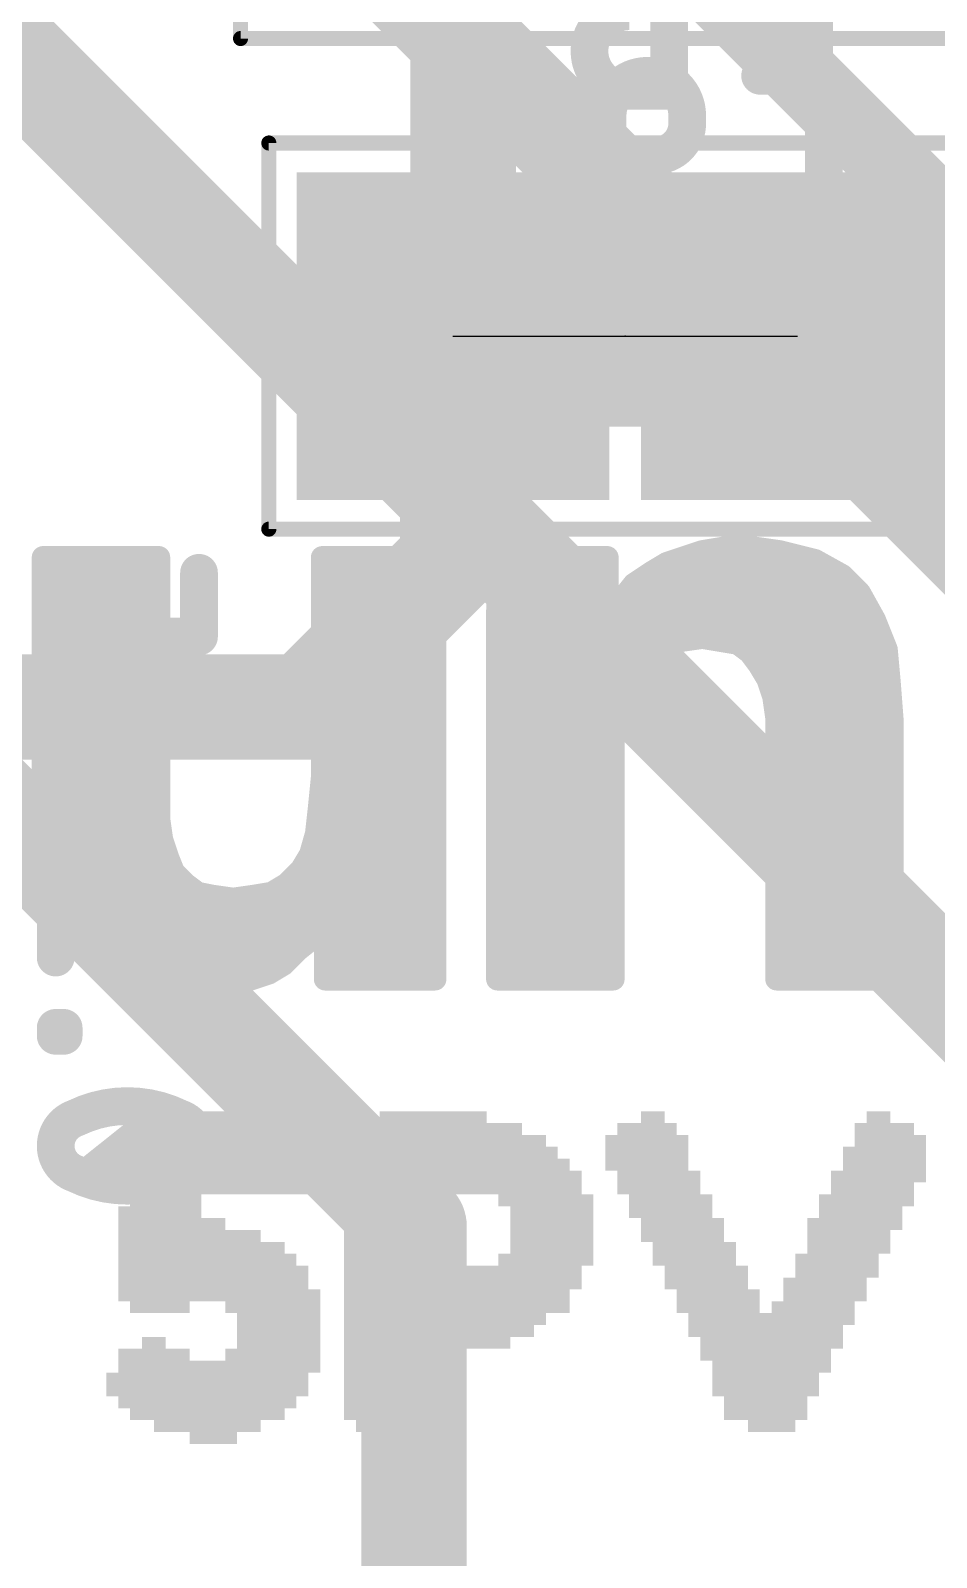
# Model space of a CAD drawing. Extents: x -28.7 to 57.9, y -15.3 to 34.1.
# Drawn here: x 16.49 to 19.54, y 7.93 to 13.07 of the extents above; entities that cross this region are included whole.
import ezdxf

# ---------------------------------------------------------------- set-up
doc = ezdxf.new("R2010")
doc.units = 0
for name, color, linetype in [('1', 12, 'CONTINUOUS'), ('16', 53, 'CONTINUOUS'), ('19', 53, 'CONTINUOUS'), ('21', 41, 'CONTINUOUS'), ('24', 53, 'CONTINUOUS'), ('26', 253, 'CONTINUOUS'), ('28', 253, 'CONTINUOUS'), ('30', 253, 'CONTINUOUS'), ('32', 253, 'CONTINUOUS'), ('36', 253, 'CONTINUOUS'), ('40', 132, 'CONTINUOUS'), ('52', 253, 'CONTINUOUS')]:
    doc.layers.add(name, color=color, linetype=linetype)

# ---------------------------------------------------------------- blocks, each defined once
blk = doc.blocks.new('RECT')
blk.add_solid([(-0.5, -0.5), (0.5, -0.5), (-0.5, 0.5), (0.5, 0.5)])

msp = doc.modelspace()

# ---------------------------------------------------------------- linework, layer by layer
at = {"layer": '1'}
for points, const_width in [([(17.8308, 14.1732), (27.94, 4.064)], 0.254), ([(17.26, 13.728), (18.923, 12.065)], 0.3556), ([(20.32, 9.0932), (16.3576, 13.0556)], 0.3556), ([(17.78, 9.0424), (14.72, 12.1024)], 0.3556), ([(18.923, 12.065), (22.86, 8.128)], 0.3556), ([(17.78, 3.81), (17.78, 9.0424)], 0.3556)]:
    msp.add_lwpolyline(points, dxfattribs=dict(at, const_width=const_width))
at = {"layer": '1', "const_width": 0.1778}
for points in [[(16.4205, 13.1185, 1), (16.2947, 12.9927)], [(18.9859, 12.1279, 1), (18.8601, 12.0021)], [(18.8601, 12.0021, 1), (18.9859, 12.1279)], [(17.8689, 9.0424, 1), (17.6911, 9.0424)], [(17.7171, 8.9795, 1), (17.8429, 9.1053)]]:
    msp.add_lwpolyline(points, format="xyb", dxfattribs=at)
at = {"layer": '16', "const_width": 0.3556}
for points in [[(17.946, 13.7414), (17.946, 12.0744)], [(17.946, 12.0744), (17.9112, 12.0396)], [(17.9112, 12.0396), (17.9112, 11.286)], [(20.066, 12.0396), (19.0712, 12.0396)], [(17.9112, 11.286), (17.416, 10.7908)], [(17.416, 10.7908), (15.748, 10.7908)]]:
    msp.add_lwpolyline(points, dxfattribs=at)
at = {"layer": '16', "const_width": 0.1778}
for points in [[(18.0089, 12.0115, 1), (17.8831, 12.1373)], [(17.8483, 12.1025, 1), (17.9741, 11.9767)], [(18.0001, 12.0396, 1), (17.8223, 12.0396)], [(19.0712, 12.1285, 1), (19.0712, 11.9507)], [(17.8571, 12.0744, 1), (18.0349, 12.0744)], [(17.9741, 11.2231, 1), (17.8483, 11.3489)], [(17.8223, 11.286, 1), (18.0001, 11.286)], [(17.416, 10.7019, 1), (17.416, 10.8797)], [(17.3531, 10.8537, 1), (17.4789, 10.7279)]]:
    msp.add_lwpolyline(points, format="xyb", dxfattribs=at)
at = {"layer": '19'}
msp.add_line((17.9112, 12.0396), (19.0712, 12.0396), dxfattribs=at)
at = {"layer": '21', "const_width": 0.0762}
for points in [[(18.751, 11.3144), (18.871, 11.3344)], [(18.871, 11.3344), (19.011, 11.3144)], [(16.531, 10.2944), (16.531, 11.2944)], [(16.531, 11.2944), (16.921, 11.2944)], [(16.531, 11.2776), (16.921, 11.2776)], [(16.921, 11.2944), (16.921, 10.4144)], [(17.471, 10.5544), (17.471, 11.2944)], [(17.471, 11.2944), (17.851, 11.2944)], [(17.471, 11.2776), (17.851, 11.2776)], [(17.851, 11.2944), (17.851, 9.8744)], [(18.061, 11.1144), (18.071, 11.2944)], [(18.0701, 11.2776), (18.431, 11.2776)], [(18.071, 11.2944), (18.431, 11.2944)], [(18.431, 11.2944), (18.431, 11.0944)], [(18.581, 11.2444), (18.631, 11.2744)], [(18.631, 11.2744), (18.751, 11.3144)], [(18.6406, 11.2776), (19.1432, 11.2776)], [(19.011, 11.3144), (19.131, 11.2844)], [(19.131, 11.2844), (19.221, 11.2344)], [(18.521, 11.2044), (18.581, 11.2444)], [(19.221, 11.2344), (19.281, 11.1744)], [(16.531, 11.2014), (16.921, 11.2014)], [(17.471, 11.2014), (17.851, 11.2014)], [(18.0658, 11.2014), (18.431, 11.2014)], [(18.481, 11.1544), (18.521, 11.2044)], [(18.5186, 11.2014), (19.254, 11.2014)], [(19.281, 11.1744), (19.331, 11.0844)], [(16.531, 11.1252), (16.921, 11.1252)], [(17.471, 11.1252), (17.851, 11.1252)], [(18.0616, 11.1252), (18.431, 11.1252)], [(18.441, 11.0944), (18.481, 11.1544)], [(18.4615, 11.1252), (19.3083, 11.1252)], [(18.061, 9.8744), (18.061, 11.1144)], [(18.431, 11.0944), (18.441, 11.0944)], [(19.331, 11.0844), (19.371, 10.9844)], [(16.531, 11.049), (16.921, 11.049)], [(17.471, 11.049), (17.851, 11.049)], [(18.061, 11.049), (19.3452, 11.049)], [(18.751, 11.0244), (18.611, 11.0044)], [(18.871, 11.0044), (18.751, 11.0244)], [(16.531, 10.9728), (16.921, 10.9728)], [(17.471, 10.9728), (17.851, 10.9728)], [(18.061, 10.9728), (18.5597, 10.9728)], [(18.561, 10.9744), (18.521, 10.9244)], [(18.611, 11.0044), (18.561, 10.9744)], [(18.911, 10.9744), (18.871, 11.0044)], [(18.941, 10.9344), (18.911, 10.9744)], [(18.9122, 10.9728), (19.3721, 10.9728)], [(19.371, 10.9844), (19.381, 10.8744)], [(18.521, 10.9244), (18.491, 10.8744)], [(18.971, 10.8844), (18.941, 10.9344)], [(16.531, 10.8966), (16.921, 10.8966)], [(17.471, 10.8966), (17.851, 10.8966)], [(18.061, 10.8966), (18.5043, 10.8966)], [(18.491, 10.8744), (18.471, 10.8044)], [(18.9637, 10.8966), (19.379, 10.8966)], [(18.991, 10.8244), (18.971, 10.8844)], [(19.381, 10.8744), (19.391, 10.7444)], [(16.531, 10.8204), (16.921, 10.8204)], [(17.471, 10.8204), (17.851, 10.8204)], [(18.061, 10.8204), (18.4756, 10.8204)], [(19.001, 10.7544), (18.991, 10.8244)], [(18.9916, 10.8204), (19.3852, 10.8204)], [(18.471, 10.8044), (18.451, 10.7144)], [(16.531, 10.7442), (16.921, 10.7442)], [(17.471, 10.7442), (17.851, 10.7442)], [(18.061, 10.7442), (18.4576, 10.7442)], [(18.451, 10.7144), (18.451, 9.8744)], [(19.001, 9.8744), (19.001, 10.7544)], [(19.001, 10.7442), (19.391, 10.7442)], [(19.391, 10.7444), (19.391, 9.8744)], [(16.531, 10.668), (16.921, 10.668)], [(17.471, 10.668), (17.851, 10.668)], [(18.061, 10.668), (18.451, 10.668)], [(19.001, 10.668), (19.391, 10.668)], [(16.531, 10.5918), (16.921, 10.5918)], [(17.461, 10.4544), (17.471, 10.5544)], [(17.471, 10.5918), (17.851, 10.5918)], [(18.061, 10.5918), (18.451, 10.5918)], [(19.001, 10.5918), (19.391, 10.5918)], [(16.531, 10.5156), (16.921, 10.5156)], [(17.4671, 10.5156), (17.851, 10.5156)], [(18.061, 10.5156), (18.451, 10.5156)], [(19.001, 10.5156), (19.391, 10.5156)], [(17.451, 10.3644), (17.461, 10.4544)], [(16.531, 10.4394), (16.921, 10.4394)], [(16.921, 10.4144), (16.931, 10.3444)], [(17.4593, 10.4394), (17.851, 10.4394)], [(18.061, 10.4394), (18.451, 10.4394)], [(19.001, 10.4394), (19.391, 10.4394)], [(16.531, 10.3632), (16.9283, 10.3632)], [(17.431, 10.2944), (17.451, 10.3644)], [(17.4507, 10.3632), (17.851, 10.3632)], [(18.061, 10.3632), (18.451, 10.3632)], [(19.001, 10.3632), (19.391, 10.3632)], [(16.931, 10.3444), (16.951, 10.2844)], [(16.551, 10.1844), (16.531, 10.2944)], [(16.5323, 10.287), (16.9501, 10.287)], [(16.951, 10.2844), (16.971, 10.2344)], [(17.351, 10.1944), (17.401, 10.2444)], [(17.401, 10.2444), (17.431, 10.2944)], [(17.4266, 10.287), (17.851, 10.287)], [(18.061, 10.287), (18.451, 10.287)], [(19.001, 10.287), (19.391, 10.287)], [(16.5462, 10.2108), (16.9946, 10.2108)], [(16.971, 10.2344), (17.011, 10.1944)], [(17.011, 10.1944), (17.051, 10.1644)], [(17.301, 10.1644), (17.351, 10.1944)], [(17.3674, 10.2108), (17.851, 10.2108)], [(18.061, 10.2108), (18.451, 10.2108)], [(19.001, 10.2108), (19.391, 10.2108)], [(16.581, 10.0844), (16.551, 10.1844)], [(17.051, 10.1644), (17.101, 10.1544)], [(17.101, 10.1544), (17.171, 10.1444)], [(17.171, 10.1444), (17.241, 10.1544)], [(17.241, 10.1544), (17.301, 10.1644)], [(16.5659, 10.1346), (17.851, 10.1346)], [(18.061, 10.1346), (18.451, 10.1346)], [(19.001, 10.1346), (19.391, 10.1346)], [(16.631, 9.9944), (16.581, 10.0844)], [(16.5954, 10.0584), (17.4703, 10.0584)], [(17.481, 10.0744), (17.441, 10.0144)], [(17.481, 9.8744), (17.481, 10.0744)], [(17.481, 10.0584), (17.851, 10.0584)], [(18.061, 10.0584), (18.451, 10.0584)], [(19.001, 10.0584), (19.391, 10.0584)], [(16.701, 9.9344), (16.631, 9.9944)], [(17.441, 10.0144), (17.391, 9.9744)], [(16.6452, 9.9822), (17.4008, 9.9822)], [(17.391, 9.9744), (17.341, 9.9244)], [(17.481, 9.9822), (17.851, 9.9822)], [(18.061, 9.9822), (18.451, 9.9822)], [(19.001, 9.9822), (19.391, 9.9822)], [(16.791, 9.8844), (16.701, 9.9344)], [(16.7521, 9.906), (17.3103, 9.906)], [(16.901, 9.8544), (16.791, 9.8844)], [(17.291, 9.8944), (17.171, 9.8544)], [(17.341, 9.9244), (17.291, 9.8944)], [(17.481, 9.906), (17.851, 9.906)], [(18.061, 9.906), (18.451, 9.906)], [(19.001, 9.906), (19.391, 9.906)], [(17.041, 9.8344), (16.901, 9.8544)], [(17.111, 9.8444), (17.041, 9.8344)], [(17.171, 9.8544), (17.111, 9.8444)], [(17.851, 9.8744), (17.481, 9.8744)], [(18.451, 9.8744), (18.061, 9.8744)], [(19.391, 9.8744), (19.001, 9.8744)]]:
    msp.add_lwpolyline(points, dxfattribs=at)
at = {"layer": '21', "const_width": 0.0381}
for points in [[(18.8737, 11.3533, 1), (18.8683, 11.3155)], [(18.8741, 11.3156, 1), (18.8679, 11.3532)], [(16.531, 11.3135, 1), (16.531, 11.2754)], [(16.531, 11.2967, 1), (16.531, 11.2586)], [(16.5501, 11.2944, 1), (16.512, 11.2944)], [(16.94, 11.2944, 1), (16.9019, 11.2944)], [(16.921, 11.2754, 1), (16.921, 11.3135)], [(16.921, 11.2586, 1), (16.921, 11.2967)], [(17.471, 11.3135, 1), (17.471, 11.2754)], [(17.471, 11.2967, 1), (17.471, 11.2586)], [(17.4901, 11.2944, 1), (17.452, 11.2944)], [(17.87, 11.2944, 1), (17.8319, 11.2944)], [(17.851, 11.2754, 1), (17.851, 11.3135)], [(17.851, 11.2586, 1), (17.851, 11.2967)], [(18.0701, 11.2967, 1), (18.0701, 11.2586)], [(18.071, 11.3135, 1), (18.071, 11.2754)], [(18.09, 11.2933, 1), (18.052, 11.2955)], [(18.4501, 11.2944, 1), (18.412, 11.2944)], [(18.431, 11.2754, 1), (18.431, 11.3135)], [(18.431, 11.2586, 1), (18.431, 11.2967)], [(18.625, 11.2925, 1), (18.637, 11.2563)], [(18.6408, 11.2581, 1), (18.6212, 11.2907)], [(18.6406, 11.2967, 1), (18.6406, 11.2586)], [(18.7479, 11.3332, 1), (18.7541, 11.2956)], [(18.757, 11.2963, 1), (18.745, 11.3325)], [(19.0156, 11.3329, 1), (19.0064, 11.2959)], [(19.0083, 11.2955, 1), (19.0137, 11.3333)], [(19.1403, 11.3011, 1), (19.1217, 11.2677)], [(19.1264, 11.2659, 1), (19.1356, 11.3029)], [(19.1432, 11.2586, 1), (19.1432, 11.2967)], [(18.5712, 11.2607, 1), (18.5908, 11.2281)], [(18.5916, 11.2285, 1), (18.5704, 11.2603)], [(19.2345, 11.2479, 1), (19.2075, 11.2209)], [(19.2117, 11.2177, 1), (19.2303, 11.2511)], [(16.531, 11.2205, 1), (16.531, 11.1824)], [(16.921, 11.1824, 1), (16.921, 11.2205)], [(17.471, 11.2205, 1), (17.471, 11.1824)], [(17.851, 11.1824, 1), (17.851, 11.2205)], [(18.0658, 11.2205, 1), (18.0658, 11.1824)], [(18.431, 11.1824, 1), (18.431, 11.2205)], [(18.5186, 11.2205, 1), (18.5186, 11.1824)], [(18.5104, 11.2203, 1), (18.5316, 11.1885)], [(18.5359, 11.1925, 1), (18.5061, 11.2163)], [(19.254, 11.1824, 1), (19.254, 11.2205)], [(19.2977, 11.1837, 1), (19.2643, 11.1651)], [(19.2675, 11.1609, 1), (19.2945, 11.1879)], [(16.531, 11.1443, 1), (16.531, 11.1062)], [(16.921, 11.1062, 1), (16.921, 11.1443)], [(17.471, 11.1443, 1), (17.471, 11.1062)], [(17.851, 11.1062, 1), (17.851, 11.1443)], [(18.0616, 11.1443, 1), (18.0616, 11.1062)], [(18.431, 11.1062, 1), (18.431, 11.1443)], [(18.4615, 11.1443, 1), (18.4615, 11.1062)], [(18.4661, 11.1663, 1), (18.4959, 11.1425)], [(18.4969, 11.1438, 1), (18.4651, 11.165)], [(19.3083, 11.1062, 1), (19.3083, 11.1443)], [(18.08, 11.1144, 1), (18.0419, 11.1144)], [(18.042, 11.1155, 1), (18.08, 11.1133)], [(18.431, 11.1135, 1), (18.431, 11.0754)], [(18.412, 11.0944, 1), (18.4501, 11.0944)], [(18.4251, 11.105, 1), (18.4569, 11.0838)], [(18.441, 11.0754, 1), (18.441, 11.1135)], [(19.3487, 11.0915, 1), (19.3133, 11.0773)], [(19.3143, 11.0751, 1), (19.3477, 11.0937)], [(16.531, 11.0681, 1), (16.531, 11.03)], [(16.921, 11.03, 1), (16.921, 11.0681)], [(17.471, 11.0681, 1), (17.471, 11.03)], [(17.851, 11.03, 1), (17.851, 11.0681)], [(18.061, 11.0681, 1), (18.061, 11.03)], [(18.7541, 11.0432, 1), (18.7479, 11.0056)], [(18.7537, 11.0055, 1), (18.7483, 11.0433)], [(19.3452, 11.03, 1), (19.3452, 11.0681)], [(16.531, 10.9919, 1), (16.531, 10.9538)], [(16.921, 10.9538, 1), (16.921, 10.9919)], [(17.471, 10.9919, 1), (17.471, 10.9538)], [(17.851, 10.9538, 1), (17.851, 10.9919)], [(18.061, 10.9919, 1), (18.061, 10.9538)], [(18.5512, 10.9907, 1), (18.5708, 10.9581)], [(18.5759, 10.9625, 1), (18.5461, 10.9863)], [(18.5597, 10.9538, 1), (18.5597, 10.9919)], [(18.6083, 11.0233, 1), (18.6137, 10.9855)], [(18.6208, 10.9881, 1), (18.6012, 11.0207)], [(18.8824, 11.0196, 1), (18.8596, 10.9892)], [(18.8679, 10.9856, 1), (18.8741, 11.0232)], [(18.9262, 10.9858, 1), (18.8958, 10.963)], [(18.9122, 10.9919, 1), (18.9122, 10.9538)], [(18.8996, 10.9592, 1), (18.9224, 10.9896)], [(19.39, 10.9861, 1), (19.352, 10.9827)], [(19.3533, 10.9773, 1), (19.3887, 10.9915)], [(19.3721, 10.9538, 1), (19.3721, 10.9919)], [(18.5061, 10.9363, 1), (18.5359, 10.9125)], [(18.5373, 10.9146, 1), (18.5047, 10.9342)], [(18.9573, 10.9442, 1), (18.9247, 10.9246)], [(18.9258, 10.923, 1), (18.9562, 10.9458)], [(16.531, 10.9157, 1), (16.531, 10.8776)], [(16.921, 10.8776, 1), (16.921, 10.9157)], [(17.471, 10.9157, 1), (17.471, 10.8776)], [(17.851, 10.8776, 1), (17.851, 10.9157)], [(18.061, 10.9157, 1), (18.061, 10.8776)], [(18.4747, 10.8842, 1), (18.5073, 10.8646)], [(18.5093, 10.8692, 1), (18.4727, 10.8796)], [(18.5043, 10.8776, 1), (18.5043, 10.9157)], [(18.9637, 10.9157, 1), (18.9637, 10.8776)], [(18.9891, 10.8904, 1), (18.9529, 10.8784)], [(18.9547, 10.8746, 1), (18.9873, 10.8942)], [(19.4, 10.8759, 1), (19.362, 10.8729)], [(19.379, 10.8776, 1), (19.379, 10.9157)], [(16.531, 10.8395, 1), (16.531, 10.8014)], [(16.921, 10.8014, 1), (16.921, 10.8395)], [(17.471, 10.8395, 1), (17.471, 10.8014)], [(17.851, 10.8014, 1), (17.851, 10.8395)], [(18.061, 10.8395, 1), (18.061, 10.8014)], [(18.4756, 10.8014, 1), (18.4756, 10.8395)], [(19.0099, 10.8271, 1), (18.9721, 10.8217)], [(18.9916, 10.8395, 1), (18.9916, 10.8014)], [(18.9729, 10.8184, 1), (19.0091, 10.8304)], [(19.362, 10.8727, 1), (19.4, 10.8761)], [(19.3852, 10.8014, 1), (19.3852, 10.8395)], [(18.4527, 10.8096, 1), (18.4893, 10.7992)], [(18.4896, 10.8003, 1), (18.4524, 10.8085)], [(16.531, 10.7633, 1), (16.531, 10.7252)], [(16.921, 10.7252, 1), (16.921, 10.7633)], [(17.471, 10.7633, 1), (17.471, 10.7252)], [(17.851, 10.7252, 1), (17.851, 10.7633)], [(18.061, 10.7633, 1), (18.061, 10.7252)], [(18.4701, 10.7144, 1), (18.432, 10.7144)], [(18.4576, 10.7252, 1), (18.4576, 10.7633)], [(19.0201, 10.7544, 1), (18.982, 10.7544)], [(19.001, 10.7633, 1), (19.001, 10.7252)], [(18.9821, 10.7517, 1), (19.0199, 10.7571)], [(19.4101, 10.7444, 1), (19.372, 10.7444)], [(19.372, 10.7429, 1), (19.41, 10.7459)], [(19.391, 10.7252, 1), (19.391, 10.7633)], [(16.531, 10.6871, 1), (16.531, 10.649)], [(16.921, 10.649, 1), (16.921, 10.6871)], [(17.471, 10.6871, 1), (17.471, 10.649)], [(17.851, 10.649, 1), (17.851, 10.6871)], [(18.061, 10.6871, 1), (18.061, 10.649)], [(18.4324, 10.7185, 1), (18.4696, 10.7103)], [(18.451, 10.649, 1), (18.451, 10.6871)], [(19.001, 10.6871, 1), (19.001, 10.649)], [(19.391, 10.649, 1), (19.391, 10.6871)], [(16.531, 10.6109, 1), (16.531, 10.5728)], [(16.921, 10.5728, 1), (16.921, 10.6109)], [(17.471, 10.6109, 1), (17.471, 10.5728)], [(17.49, 10.5525, 1), (17.452, 10.5563)], [(17.851, 10.5728, 1), (17.851, 10.6109)], [(18.061, 10.6109, 1), (18.061, 10.5728)], [(18.451, 10.5728, 1), (18.451, 10.6109)], [(19.001, 10.6109, 1), (19.001, 10.5728)], [(19.391, 10.5728, 1), (19.391, 10.6109)], [(16.531, 10.5347, 1), (16.531, 10.4966)], [(16.921, 10.4966, 1), (16.921, 10.5347)], [(17.4671, 10.5347, 1), (17.4671, 10.4966)], [(17.452, 10.5544, 1), (17.4901, 10.5544)], [(17.851, 10.4966, 1), (17.851, 10.5347)], [(18.061, 10.5347, 1), (18.061, 10.4966)], [(18.451, 10.4966, 1), (18.451, 10.5347)], [(19.001, 10.5347, 1), (19.001, 10.4966)], [(19.391, 10.4966, 1), (19.391, 10.5347)], [(17.4799, 10.4523, 1), (17.4421, 10.4565)], [(16.531, 10.4585, 1), (16.531, 10.4204)], [(16.9399, 10.4171, 1), (16.9021, 10.4117)], [(16.921, 10.4204, 1), (16.921, 10.4585)], [(17.4593, 10.4585, 1), (17.4593, 10.4204)], [(17.442, 10.4563, 1), (17.48, 10.4525)], [(17.851, 10.4204, 1), (17.851, 10.4585)], [(18.061, 10.4585, 1), (18.061, 10.4204)], [(18.451, 10.4204, 1), (18.451, 10.4585)], [(19.001, 10.4585, 1), (19.001, 10.4204)], [(19.391, 10.4204, 1), (19.391, 10.4585)], [(16.531, 10.3823, 1), (16.531, 10.3442)], [(16.9019, 10.4144, 1), (16.94, 10.4144)], [(16.9283, 10.3442, 1), (16.9283, 10.3823)], [(17.4507, 10.3823, 1), (17.4507, 10.3442)], [(17.4321, 10.3665, 1), (17.4699, 10.3623)], [(17.4693, 10.3592, 1), (17.4327, 10.3696)], [(17.851, 10.3442, 1), (17.851, 10.3823)], [(18.061, 10.3823, 1), (18.061, 10.3442)], [(18.451, 10.3442, 1), (18.451, 10.3823)], [(19.001, 10.3823, 1), (19.001, 10.3442)], [(19.391, 10.3442, 1), (19.391, 10.3823)], [(16.9491, 10.3504, 1), (16.9129, 10.3384)], [(16.9121, 10.3417, 1), (16.9499, 10.3471)], [(16.5497, 10.2978, 1), (16.5123, 10.291)], [(16.512, 10.2944, 1), (16.5501, 10.2944)], [(16.5323, 10.3061, 1), (16.5323, 10.268)], [(16.9687, 10.2915, 1), (16.9333, 10.2773)], [(16.9329, 10.2784, 1), (16.9691, 10.2904)], [(16.9501, 10.268, 1), (16.9501, 10.3061)], [(17.4145, 10.2309, 1), (17.3875, 10.2579)], [(17.4266, 10.3061, 1), (17.4266, 10.268)], [(17.4127, 10.2996, 1), (17.4493, 10.2892)], [(17.4473, 10.2846, 1), (17.4147, 10.3042)], [(17.851, 10.268, 1), (17.851, 10.3061)], [(18.061, 10.3061, 1), (18.061, 10.268)], [(18.451, 10.268, 1), (18.451, 10.3061)], [(19.001, 10.3061, 1), (19.001, 10.268)], [(19.391, 10.268, 1), (19.391, 10.3061)], [(16.5462, 10.2299, 1), (16.5462, 10.1918)], [(16.9845, 10.2479, 1), (16.9575, 10.2209)], [(16.9533, 10.2273, 1), (16.9887, 10.2415)], [(17.0224, 10.2096, 1), (16.9996, 10.1792)], [(16.9946, 10.1918, 1), (16.9946, 10.2299)], [(17.3608, 10.1781, 1), (17.3412, 10.2107)], [(17.3674, 10.2299, 1), (17.3674, 10.1918)], [(17.3847, 10.2542, 1), (17.4173, 10.2346)], [(17.851, 10.1918, 1), (17.851, 10.2299)], [(18.061, 10.2299, 1), (18.061, 10.1918)], [(18.451, 10.1918, 1), (18.451, 10.2299)], [(19.001, 10.2299, 1), (19.001, 10.1918)], [(19.391, 10.1918, 1), (19.391, 10.2299)], [(16.5692, 10.1899, 1), (16.5328, 10.1789)], [(16.5323, 10.181, 1), (16.5697, 10.1878)], [(16.9975, 10.1809, 1), (17.0245, 10.2079)], [(17.0547, 10.1831, 1), (17.0473, 10.1457)], [(17.0396, 10.1492, 1), (17.0624, 10.1796)], [(17.1037, 10.1733, 1), (17.0983, 10.1355)], [(17.0973, 10.1357, 1), (17.1047, 10.1731)], [(17.1683, 10.1633, 1), (17.1737, 10.1255)], [(17.1683, 10.1255, 1), (17.1737, 10.1633)], [(17.2379, 10.1732, 1), (17.2441, 10.1356)], [(17.2437, 10.1355, 1), (17.2383, 10.1733)], [(17.2912, 10.1807, 1), (17.3108, 10.1481)], [(17.3041, 10.1456, 1), (17.2979, 10.1832)], [(17.3375, 10.2079, 1), (17.3645, 10.1809)], [(16.5659, 10.1537, 1), (16.5659, 10.1156)], [(17.851, 10.1156, 1), (17.851, 10.1537)], [(18.061, 10.1537, 1), (18.061, 10.1156)], [(18.451, 10.1156, 1), (18.451, 10.1537)], [(19.001, 10.1537, 1), (19.001, 10.1156)], [(19.391, 10.1156, 1), (19.391, 10.1537)], [(16.5977, 10.0937, 1), (16.5643, 10.0751)], [(16.5628, 10.0789, 1), (16.5992, 10.0899)], [(16.5954, 10.0775, 1), (16.5954, 10.0394)], [(17.5001, 10.0744, 1), (17.462, 10.0744)], [(17.481, 10.0775, 1), (17.481, 10.0394)], [(17.4969, 10.0638, 1), (17.4651, 10.085)], [(17.4703, 10.0394, 1), (17.4703, 10.0775)], [(17.851, 10.0394, 1), (17.851, 10.0775)], [(18.061, 10.0775, 1), (18.061, 10.0394)], [(18.451, 10.0394, 1), (18.451, 10.0775)], [(19.001, 10.0775, 1), (19.001, 10.0394)], [(19.391, 10.0394, 1), (19.391, 10.0775)], [(16.6434, 10.0089, 1), (16.6186, 9.9799)], [(17.4251, 10.025, 1), (17.4569, 10.0038)], [(17.4529, 9.9995, 1), (17.4291, 10.0293)], [(16.6143, 9.9851, 1), (16.6477, 10.0037)], [(16.6452, 10.0013, 1), (16.6452, 9.9632)], [(17.3791, 9.9893, 1), (17.4029, 9.9595)], [(17.4045, 9.9609, 1), (17.3775, 9.9879)], [(17.4008, 9.9632, 1), (17.4008, 10.0013)], [(17.481, 10.0013, 1), (17.481, 9.9632)], [(17.851, 9.9632, 1), (17.851, 10.0013)], [(18.061, 10.0013, 1), (18.061, 9.9632)], [(18.451, 9.9632, 1), (18.451, 10.0013)], [(19.001, 10.0013, 1), (19.001, 9.9632)], [(19.391, 9.9632, 1), (19.391, 10.0013)], [(16.7103, 9.9511, 1), (16.6917, 9.9177)], [(16.6886, 9.9199, 1), (16.7134, 9.9489)], [(16.7521, 9.9251, 1), (16.7521, 9.887)], [(16.796, 9.9028, 1), (16.786, 9.866)], [(17.2812, 9.9107, 1), (17.3008, 9.8781)], [(17.297, 9.8763, 1), (17.285, 9.9125)], [(17.3103, 9.887, 1), (17.3103, 9.9251)], [(17.3275, 9.9379, 1), (17.3545, 9.9109)], [(17.3508, 9.9081, 1), (17.3312, 9.9407)], [(17.481, 9.9251, 1), (17.481, 9.887)], [(17.851, 9.887, 1), (17.851, 9.9251)], [(18.061, 9.9251, 1), (18.061, 9.887)], [(18.451, 9.887, 1), (18.451, 9.9251)], [(19.001, 9.9251, 1), (19.001, 9.887)], [(19.391, 9.887, 1), (19.391, 9.9251)], [(16.7817, 9.8677, 1), (16.8003, 9.9011)], [(16.9037, 9.8733, 1), (16.8983, 9.8355)], [(16.896, 9.836, 1), (16.906, 9.8728)], [(17.0383, 9.8533, 1), (17.0437, 9.8155)], [(17.0383, 9.8155, 1), (17.0437, 9.8533)], [(17.1079, 9.8632, 1), (17.1141, 9.8256)], [(17.1137, 9.8255, 1), (17.1083, 9.8633)], [(17.165, 9.8725, 1), (17.177, 9.8363)], [(17.1741, 9.8356, 1), (17.1679, 9.8732)], [(17.481, 9.8934, 1), (17.481, 9.8553)], [(17.462, 9.8744, 1), (17.5001, 9.8744)], [(17.8319, 9.8744, 1), (17.87, 9.8744)], [(17.851, 9.8553, 1), (17.851, 9.8934)], [(18.0419, 9.8744, 1), (18.08, 9.8744)], [(18.061, 9.8934, 1), (18.061, 9.8553)], [(18.432, 9.8744, 1), (18.4701, 9.8744)], [(18.451, 9.8553, 1), (18.451, 9.8934)], [(19.001, 9.8934, 1), (19.001, 9.8553)], [(18.982, 9.8744, 1), (19.0201, 9.8744)], [(19.372, 9.8744, 1), (19.4101, 9.8744)], [(19.391, 9.8553, 1), (19.391, 9.8934)]]:
    msp.add_lwpolyline(points, format="xyb", dxfattribs=at)
at = {"layer": '24'}
msp.add_point((18.4912, 12.0396), dxfattribs=at)
at = {"layer": '26', "const_width": 0.127}
for points in [[(17.9893, 13.3477), (17.9893, 12.8651)], [(18.639, 12.8651), (18.639, 13.3477)], [(19.1272, 12.8651), (19.1272, 13.3477)], [(19.0528, 12.9159), (18.9456, 12.9159)], [(18.1233, 12.8651), (17.8552, 12.8651)], [(18.505, 12.8651), (18.639, 12.8651)], [(19.1601, 12.5405), (19.1601, 12.8087)], [(18.4319, 12.7818), (18.4319, 12.6478)], [(18.7, 12.755), (18.7, 12.7818)], [(18.4319, 12.6478), (18.5928, 12.6478)], [(18.9456, 12.4333), (19.0528, 12.4333)]]:
    msp.add_lwpolyline(points, dxfattribs=at)
at = {"layer": '26'}
for points, const_width in [([(18.505, 13.1332, 1), (18.505, 12.8651)], 0.127), ([(18.7, 12.7818, 1), (18.4319, 12.7818)], 0.127), ([(18.9456, 12.9477, 1), (18.9456, 12.8841)], 0.0635), ([(19.1601, 12.8087, 0.4142), (19.0528, 12.9159)], 0.127), ([(19.0528, 12.9476, 1), (19.0528, 12.8841)], 0.0635), ([(19.0528, 12.8841, 1), (19.0528, 12.9477)], 0.0635), ([(17.8552, 12.8969, 1), (17.8552, 12.8333)], 0.0635), ([(18.1233, 12.8333, 1), (18.1233, 12.8969)], 0.0635), ([(18.505, 12.8969, 1), (18.505, 12.8333)], 0.0635), ([(18.505, 12.8333, 1), (18.505, 12.8968)], 0.0635), ([(18.639, 12.8333, 1), (18.639, 12.8969)], 0.0635), ([(17.9575, 12.8651, 1), (18.021, 12.8651)], 0.0635), ([(18.6073, 12.8651, 1), (18.6708, 12.8651)], 0.0635), ([(19.0954, 12.8651, 1), (19.1589, 12.8651)], 0.0635), ([(19.1918, 12.8087, 1), (19.1283, 12.8087)], 0.0635), ([(18.4637, 12.7818, 1), (18.4002, 12.7818)], 0.0635), ([(18.4002, 12.7818, 1), (18.4637, 12.7818)], 0.0635), ([(18.5928, 12.6478, 0.4142), (18.7, 12.755)], 0.127), ([(18.7318, 12.7818, 1), (18.6683, 12.7818)], 0.0635), ([(18.7318, 12.755, 1), (18.6683, 12.755)], 0.0635), ([(18.6683, 12.7818, 1), (18.7318, 12.7818)], 0.0635), ([(19.1283, 12.8087, 1), (19.1918, 12.8087)], 0.0635), ([(18.6683, 12.755, 1), (18.7318, 12.755)], 0.0635), ([(18.4319, 12.6795, 1), (18.4319, 12.616)], 0.0635), ([(18.4319, 12.6478, 0.4142), (18.6464, 12.4333)], 0.127), ([(18.4637, 12.6478, 1), (18.4002, 12.6478)], 0.0635), ([(18.5928, 12.6795, 1), (18.5928, 12.616)], 0.0635), ([(18.5928, 12.616, 1), (18.5928, 12.6795)], 0.0635), ([(18.4002, 12.6478, 1), (18.4637, 12.6478)], 0.0635), ([(19.0528, 12.4333, 0.4142), (19.1601, 12.5405)], 0.127), ([(19.1918, 12.5405, 1), (19.1283, 12.5405)], 0.0635), ([(19.1283, 12.5405, 1), (19.1918, 12.5405)], 0.0635), ([(18.6464, 12.4016, 1), (18.6464, 12.4651)], 0.0635), ([(18.9456, 12.4651, 1), (18.9456, 12.4016)], 0.0635), ([(19.0528, 12.4651, 1), (19.0528, 12.4016)], 0.0635), ([(19.0528, 12.4016, 1), (19.0528, 12.4651)], 0.0635)]:
    msp.add_lwpolyline(points, format="xyb", dxfattribs=dict(at, const_width=const_width))
at = {"layer": '28', "const_width": 0.127}
for points in [[(16.8416, 11.0281), (16.8416, 11.2426)], [(17.0561, 11.0281), (17.0561, 11.2426)], [(16.5735, 11.0281), (17.0561, 11.0281)], [(16.5735, 10.5847), (16.5735, 10.7188)], [(16.5735, 10.7188), (16.8952, 10.7188)], [(16.8952, 10.5043), (16.6539, 10.5043)], [(16.5735, 9.9471), (16.5735, 10.2152)], [(17.0561, 10.0812), (16.5735, 10.0812)], [(16.9489, 9.9471), (17.0561, 10.0812)], [(16.6003, 9.7105), (16.5735, 9.7105)], [(16.5735, 9.7105), (16.5735, 9.6837)], [(16.6003, 9.6837), (16.6003, 9.7105)], [(16.5735, 9.6837), (16.6003, 9.6837)], [(16.6807, 9.2059), (16.9489, 9.4203)]]:
    msp.add_lwpolyline(points, dxfattribs=at)
at = {"layer": '28'}
for points, const_width in [([(16.8734, 11.2426, 1), (16.8099, 11.2426)], 0.0635), ([(17.0878, 11.2426, 1), (17.0244, 11.2426)], 0.0635), ([(16.5735, 11.0598, 1), (16.5735, 10.9963)], 0.0635), ([(16.8099, 11.0281, 1), (16.8734, 11.0281)], 0.0635), ([(17.0244, 11.0281, 1), (17.0878, 11.0281)], 0.0635), ([(17.0561, 10.9963, 1), (17.0561, 11.0598)], 0.0635), ([(16.6052, 10.7188, 1), (16.5418, 10.7188)], 0.0635), ([(16.5735, 10.7505, 1), (16.5735, 10.687)], 0.0635), ([(16.8952, 10.687, 1), (16.8952, 10.7505)], 0.0635), ([(16.5735, 10.5847, 0.4142), (16.6539, 10.5043)], 0.127), ([(16.6052, 10.5847, 1), (16.5418, 10.5847)], 0.0635), ([(16.5418, 10.5847, 1), (16.6052, 10.5847)], 0.0635), ([(16.6539, 10.536, 1), (16.6539, 10.4725)], 0.0635), ([(16.6539, 10.4725, 1), (16.6539, 10.536)], 0.0635), ([(16.8952, 10.4725, 1), (16.8952, 10.536)], 0.0635), ([(16.6052, 10.2152, 1), (16.5418, 10.2152)], 0.0635), ([(16.5735, 10.1129, 1), (16.5735, 10.0494)], 0.0635), ([(17.0809, 10.0613, 1), (17.0313, 10.101)], 0.0635), ([(17.0561, 10.0494, 1), (17.0561, 10.1129)], 0.0635), ([(16.5418, 9.9471, 1), (16.6052, 9.9471)], 0.0635), ([(16.9241, 9.967, 1), (16.9736, 9.9273)], 0.0635), ([(16.5735, 9.7423, 1), (16.5735, 9.6788)], 0.0635), ([(16.6052, 9.7105, 1), (16.5418, 9.7105)], 0.0635), ([(16.6321, 9.7105, 1), (16.5686, 9.7105)], 0.0635), ([(16.6003, 9.6788, 1), (16.6003, 9.7423)], 0.0635), ([(16.5735, 9.7155, 1), (16.5735, 9.652)], 0.0635), ([(16.6003, 9.652, 1), (16.6003, 9.7155)], 0.0635), ([(16.5418, 9.6837, 1), (16.6052, 9.6837)], 0.0635), ([(16.5686, 9.6837, 1), (16.6321, 9.6837)], 0.0635), ([(16.8148, 9.4472, 0.1139), (16.6405, 9.4069)], 0.127), ([(16.9891, 9.4069, 0.1139), (16.8148, 9.4472)], 0.127), ([(16.8148, 9.4789, 1), (16.8148, 9.4154)], 0.0635), ([(16.8148, 9.4154, 1), (16.8148, 9.4789)], 0.0635), ([(16.6405, 9.4069, 0.3205), (16.5735, 9.3131)], 0.127), ([(16.6266, 9.4355, 1), (16.6544, 9.3784)], 0.0635), ([(16.6508, 9.3769, 1), (16.6302, 9.437)], 0.0635), ([(16.9687, 9.3956, 1), (16.929, 9.4451)], 0.0635), ([(16.9994, 9.437, 1), (16.9788, 9.3769)], 0.0635), ([(17.0561, 9.3131, 0.3205), (16.9891, 9.4069)], 0.127), ([(16.9752, 9.3784, 1), (17.003, 9.4355)], 0.0635), ([(16.5735, 9.3131, 0.3205), (16.6405, 9.2193)], 0.127), ([(16.6052, 9.3131, 1), (16.5418, 9.3131)], 0.0635), ([(16.9891, 9.2193, 0.3205), (17.0561, 9.3131)], 0.127), ([(17.0878, 9.3131, 1), (17.0244, 9.3131)], 0.0635), ([(16.5418, 9.3131, 1), (16.6052, 9.3131)], 0.0635), ([(17.0244, 9.3131, 1), (17.0878, 9.3131)], 0.0635), ([(16.6405, 9.2193, 0.1139), (16.8148, 9.179)], 0.127), ([(16.6544, 9.2478, 1), (16.6266, 9.1907)], 0.0635), ([(16.6302, 9.1892, 1), (16.6508, 9.2493)], 0.0635), ([(16.6609, 9.2306, 1), (16.7006, 9.1811)], 0.0635), ([(16.8148, 9.179, 0.1139), (16.9891, 9.2193)], 0.127), ([(16.9788, 9.2493, 1), (16.9994, 9.1892)], 0.0635), ([(17.003, 9.1907, 1), (16.9752, 9.2478)], 0.0635), ([(16.8148, 9.2108, 1), (16.8148, 9.1473)], 0.0635), ([(16.8148, 9.1473, 1), (16.8148, 9.2108)], 0.0635)]:
    msp.add_lwpolyline(points, format="xyb", dxfattribs=dict(at, const_width=const_width))
at = {"layer": '40', "const_width": 0.0508}
for points in [[(17.196, 14.4414), (17.196, 13.0414)], [(17.196, 13.0414), (20.396, 13.0414)], [(19.6912, 12.6896), (17.2912, 12.6896)], [(17.2912, 12.6896), (17.2912, 11.3896)], [(17.2912, 11.3896), (19.6912, 11.3896)]]:
    msp.add_lwpolyline(points, dxfattribs=at)
at = {"layer": '40', "const_width": 0.0254}
for points in [[(17.196, 13.0541, 1), (17.196, 13.0287)], [(17.1833, 13.0414, 1), (17.2087, 13.0414)], [(17.2912, 12.7023, 1), (17.2912, 12.6769)], [(17.3039, 12.6896, 1), (17.2785, 12.6896)], [(17.2912, 11.4023, 1), (17.2912, 11.3769)], [(17.2785, 11.3896, 1), (17.3039, 11.3896)]]:
    msp.add_lwpolyline(points, format="xyb", dxfattribs=at)
at = {"layer": '52', "const_width": 0.1524}
for points in [[(18.7616, 12.2682), (18.2208, 12.2682)], [(18.2208, 11.811), (18.7616, 11.811)]]:
    msp.add_lwpolyline(points, dxfattribs=at)
at = {"layer": '52', "const_width": 0.0762}
for points in [[(18.2208, 12.3063, 1), (18.2208, 12.2301)], [(18.7616, 12.2301, 1), (18.7616, 12.3063)], [(18.2208, 11.8491, 1), (18.2208, 11.7729)], [(18.7616, 11.7729, 1), (18.7616, 11.8491)]]:
    msp.add_lwpolyline(points, format="xyb", dxfattribs=at)

# ---------------------------------------------------------------- block references
at = {"layer": '16', "xscale": 0.85, "yscale": 0.9, "rotation": 180}
for p in [(17.9112, 12.0396), (19.0712, 12.0396)]:
    msp.add_blockref('RECT', p, dxfattribs=at)
at = {"layer": '21', "yscale": 0.04}
for p, xscale in [((17.1442, 9.41), 0.4), ((17.8442, 9.41), 0.36), ((18.5842, 9.41), 0.08), ((19.3442, 9.41), 0.08), ((17.1442, 9.37), 0.56), ((17.8642, 9.37), 0.56), ((18.5642, 9.37), 0.2), ((19.3642, 9.37), 0.2), ((17.1442, 9.33), 0.64), ((17.1442, 9.29), 0.64), ((17.8842, 9.33), 0.68), ((17.9042, 9.29), 0.72), ((18.5642, 9.33), 0.28), ((18.5642, 9.29), 0.28), ((19.3642, 9.29), 0.28), ((19.3842, 9.33), 0.24), ((17.1442, 9.25), 0.64), ((17.9242, 9.25), 0.76), ((18.5642, 9.25), 0.28), ((19.3642, 9.25), 0.28), ((17.1242, 9.21), 0.6), ((17.9442, 9.21), 0.8), ((18.6042, 9.21), 0.28), ((19.3442, 9.21), 0.32), ((17.1242, 9.17), 0.6), ((17.9442, 9.17), 0.8), ((18.6042, 9.17), 0.28), ((19.3242, 9.17), 0.28), ((16.9242, 9.09), 0.28), ((16.9442, 9.13), 0.24), ((17.6842, 9.13), 0.28), ((17.6842, 9.09), 0.28), ((18.2242, 9.13), 0.32), ((18.2442, 9.09), 0.28), ((18.6442, 9.13), 0.28), ((18.6442, 9.09), 0.28), ((19.3042, 9.13), 0.32), ((19.2842, 9.09), 0.28), ((16.9642, 9.05), 0.36), ((17.6842, 9.05), 0.28), ((18.2442, 9.05), 0.28), ((18.6842, 9.05), 0.28), ((19.2642, 9.05), 0.32), ((17.0242, 9.01), 0.48), ((17.6842, 9.01), 0.28), ((18.2442, 9.01), 0.28), ((18.6842, 9.01), 0.28), ((19.2442, 9.01), 0.28), ((17.0642, 8.97), 0.56), ((17.0842, 8.93), 0.6), ((17.6842, 8.97), 0.28), ((17.6842, 8.93), 0.28), ((18.2242, 8.93), 0.32), ((18.2442, 8.97), 0.28), ((18.7242, 8.97), 0.28), ((18.7242, 8.93), 0.28), ((19.2042, 8.93), 0.28), ((19.2442, 8.97), 0.28), ((17.1042, 8.89), 0.64), ((17.9442, 8.89), 0.8), ((18.7642, 8.89), 0.28), ((19.2042, 8.89), 0.28), ((17.1042, 8.85), 0.64), ((17.9442, 8.85), 0.8), ((18.7642, 8.85), 0.28), ((19.1642, 8.85), 0.28), ((17.1242, 8.81), 0.68), ((17.9242, 8.81), 0.76), ((18.8042, 8.81), 0.28), ((19.1642, 8.81), 0.28), ((16.9242, 8.77), 0.2), ((17.3042, 8.77), 0.32), ((17.3242, 8.73), 0.28), ((17.9242, 8.77), 0.76), ((17.8842, 8.73), 0.68), ((18.8042, 8.77), 0.28), ((18.9842, 8.73), 0.56), ((19.1242, 8.77), 0.28), ((17.3242, 8.69), 0.28), ((17.8642, 8.69), 0.64), ((18.9642, 8.69), 0.52), ((16.9042, 8.65), 0.08), ((17.3242, 8.65), 0.28), ((17.8242, 8.65), 0.56), ((18.9842, 8.65), 0.48), ((16.9042, 8.61), 0.24), ((17.1242, 8.57), 0.68), ((17.3042, 8.61), 0.32), ((17.6842, 8.61), 0.28), ((17.6842, 8.57), 0.28), ((18.9642, 8.61), 0.44), ((18.9842, 8.57), 0.4), ((17.0842, 8.53), 0.68), ((17.6842, 8.53), 0.28), ((18.9642, 8.53), 0.36), ((17.0842, 8.49), 0.68), ((17.6842, 8.49), 0.28), ((18.9642, 8.49), 0.36), ((17.0842, 8.45), 0.6), ((17.6842, 8.45), 0.28), ((18.9642, 8.45), 0.28), ((17.0842, 8.41), 0.52), ((17.0842, 8.37), 0.36), ((17.6842, 8.41), 0.28), ((17.6842, 8.37), 0.2), ((18.9642, 8.41), 0.28), ((18.9842, 8.37), 0.16), ((17.1042, 8.33), 0.16)]:
    msp.add_blockref('RECT', p, dxfattribs=dict(at, xscale=xscale))
at = {"layer": '30', "xscale": 1.0532, "yscale": 1.1032, "rotation": 180}
for p in [(17.9112, 12.0396), (19.0712, 12.0396)]:
    msp.add_blockref('RECT', p, dxfattribs=at)
at = {"layer": '32', "xscale": 0.85, "yscale": 0.9, "rotation": 180}
for p in [(17.9112, 12.0396), (19.0712, 12.0396)]:
    msp.add_blockref('RECT', p, dxfattribs=at)
at = {"layer": '36', "xscale": 0.3998, "yscale": 0.6, "rotation": 180}
msp.add_blockref('RECT', (18.4912, 12.0396), dxfattribs=at)
at = {"layer": '52', "xscale": 0.3, "yscale": 0.6096, "rotation": 180}
for p in [(18.0824, 12.0396), (18.8952, 12.0396)]:
    msp.add_blockref('RECT', p, dxfattribs=at)

doc.saveas('drawing.dxf')
